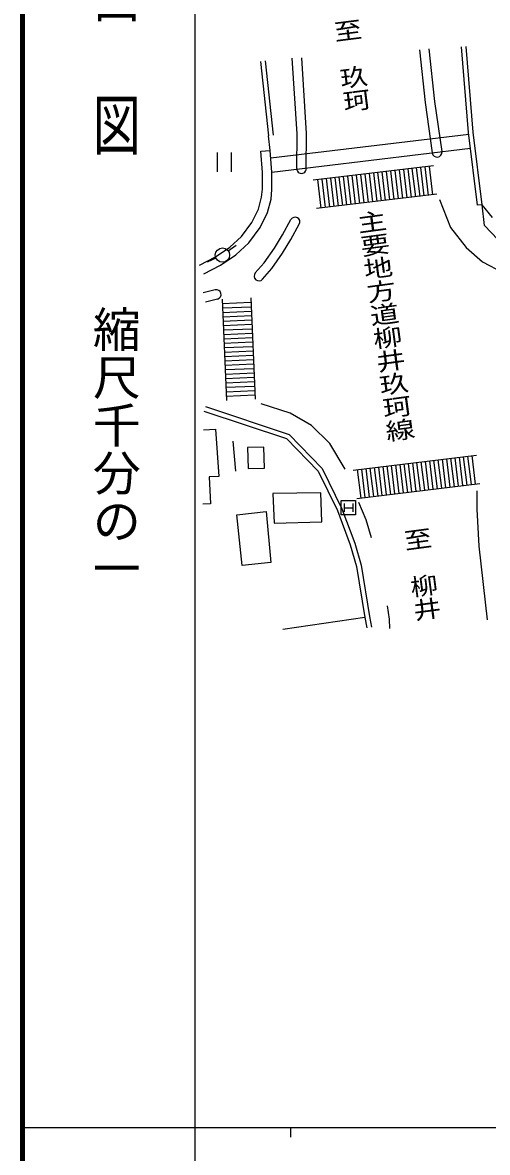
# Model space of a CAD drawing. Units: millimetres, scale not verified. Extents: x 40000 to 680000, y 20000 to 380000.
# Drawn here: x 40000 to 88570, y 202409 to 320601 of the extents above; entities that cross this region are included whole.
import ezdxf
from ezdxf.enums import TextEntityAlignment as Align

# ---------------------------------------------------------------- set-up
doc = ezdxf.new("R2010")
doc.units = ezdxf.units.MM
doc.header["$LTSCALE"] = 1000
for name, color, linetype, lineweight in [('M-BGD', 7, 'Continuous', 25), ('M-BGD-EXST', 7, 'Continuous', 25), ('M-TTL', 2, 'Continuous', 140), ('M-TTL-BAND', 7, 'Continuous', 25)]:
    doc.layers.add(name, color=color, linetype=linetype, lineweight=lineweight)
doc.layers.add('M-BMK-HTXT', color=7, linetype='Continuous')
doc.styles.add('@ＭＳ ゴシック', font='')
doc.styles.get('@ＭＳ ゴシック').set_extended_font_data('@MS Gothic')

# ---------------------------------------------------------------- blocks, each defined once
blk = doc.blocks.new('1726[4601][2779]')
at = {"color": 7, "linetype": 'Continuous', "lineweight": 25}
for p, q in [((-0.75, -0.75), (-0.75, 0.75)), ((-0.75, 0.75), (0.75, 0.75)), ((-0.45, 0.45), (-0.45, -0.45)), ((-0.45, 0), (0.45, 0)), ((0.45, 0.45), (0.45, -0.45)), ((0.75, 0.75), (0.75, -0.75)), ((0.75, -0.75), (-0.75, -0.75))]:
    blk.add_line(p, q, dxfattribs=at)

msp = doc.modelspace()

# ---------------------------------------------------------------- linework, layer by layer
at = {"layer": 'M-BGD'}
for p, q in [((86599, 309096), (85850, 318054)), ((87096, 309147), (86348, 318095)), ((68679, 308970), (68172, 316864)), ((69679, 308998), (69170, 316928)), ((81470, 317736), (82068, 312230)), ((82464, 317844), (83061, 312354)), ((64861, 316539), (65699, 308758)), ((65358, 316593), (66196, 308812)), ((82068, 312230), (82817, 306963)), ((83061, 312354), (83807, 307103)), ((65878, 307232), (65699, 308758)), ((65940, 306454), (86618, 308938)), ((68649, 305325), (68679, 308970)), ((69649, 305317), (69679, 308998)), ((87527, 301486), (86599, 309096)), ((88024, 301546), (87096, 309147)), ((66058, 304958), (86800, 307449)), ((60317, 306998), (60317, 304998)), ((61837, 304998), (61837, 306998)), ((64881, 307153), (65878, 307232)), ((65058, 304918), (64881, 307153)), ((66058, 304958), (65878, 307232)), ((66058, 303132), (66058, 304958)), ((82936, 305616), (70367, 304120)), ((77549, 304975), (77904, 301996)), ((77998, 305028), (78353, 302049)), ((78447, 305082), (78802, 302103)), ((78896, 305135), (79251, 302156)), ((79345, 305189), (79700, 302210)), ((79794, 305242), (80149, 302263)), ((80243, 305295), (80597, 302316)), ((80692, 305349), (81046, 302370)), ((81141, 305402), (81495, 302423)), ((81590, 305456), (81944, 302477)), ((82038, 305509), (82393, 302530)), ((82487, 305563), (82842, 302584)), ((65058, 303178), (65058, 304918)), ((70816, 304173), (71171, 301194)), ((71265, 304227), (71620, 301248)), ((71714, 304280), (72068, 301301)), ((72163, 304334), (72517, 301355)), ((72612, 304387), (72966, 301408)), ((73061, 304440), (73415, 301461)), ((73509, 304494), (73864, 301515)), ((73958, 304547), (74313, 301568)), ((74407, 304601), (74762, 301622)), ((74856, 304654), (75211, 301675)), ((75305, 304708), (75660, 301729)), ((75754, 304761), (76109, 301782)), ((76203, 304814), (76557, 301836)), ((76652, 304868), (77006, 301889)), ((77101, 304921), (77455, 301942)), ((64980, 302325), (65058, 303178)), ((65968, 302145), (66058, 303132)), ((83291, 302637), (70722, 301141)), ((64639, 301091), (64980, 302325)), ((65579, 300738), (65968, 302145)), ((83581, 302079), (84703, 299180)), ((88024, 301546), (87527, 301486)), ((89119, 300202), (88024, 301546)), ((88257, 299367), (88024, 301546)), ((63971, 299701), (64639, 301091)), ((64831, 299182), (65579, 300738)), ((62885, 298235), (63971, 299701)), ((63634, 297566), (64831, 299182)), ((67167, 298399), (68040, 299986)), ((68043, 297917), (68916, 299503)), ((84703, 299180), (86340, 297076)), ((88257, 299367), (89659, 297918)), ((61664, 297096), (62885, 298235)), ((66306, 297019), (67167, 298399)), ((67155, 296491), (68043, 297917)), ((60162, 296094), (61664, 297096)), ((61495, 296719), (62306, 297304)), ((62287, 296309), (63634, 297566)), ((65242, 295474), (66306, 297019)), ((86340, 297076), (88070, 295580)), ((58476, 295222), (60162, 296094)), ((60205, 295967), (59297, 295548)), ((60671, 295232), (62287, 296309)), ((66034, 294861), (67155, 296491)), ((88070, 295580), (90174, 294458)), ((58935, 294334), (60671, 295232)), ((64319, 294410), (65242, 295474)), ((65074, 293755), (66034, 294861)), ((60122, 292643), (58865, 292320)), ((60370, 291674), (59113, 291352)), ((60837, 291671), (61308, 281068)), ((60858, 291210), (63855, 291343)), ((60878, 290749), (63875, 290882)), ((63834, 291804), (64305, 281201)), ((60899, 290288), (63896, 290421)), ((60919, 289827), (63916, 289960)), ((60939, 289366), (63937, 289499)), ((60960, 288905), (63957, 289038)), ((60980, 288444), (63977, 288577)), ((61001, 287983), (63998, 288116)), ((61021, 287522), (64018, 287655)), ((61042, 287061), (64039, 287194)), ((61062, 286600), (64059, 286733)), ((61083, 286139), (64080, 286272)), ((61103, 285678), (64100, 285811)), ((61124, 285217), (64121, 285350)), ((61144, 284756), (64141, 284889)), ((61165, 284295), (64162, 284428)), ((61185, 283834), (64182, 283967)), ((61205, 283373), (64203, 283506)), ((61226, 282912), (64223, 283045)), ((61246, 282451), (64243, 282584)), ((61267, 281990), (64264, 282123)), ((61287, 281529), (64284, 281662)), ((59114, 280441), (67857, 277516)), ((67950, 279754), (64941, 280733)), ((58955, 279967), (67582, 277081)), ((70199, 278448), (67950, 279754)), ((58892, 277991), (60147, 278085)), ((60147, 278085), (60523, 273128)), ((72121, 276562), (70199, 278448)), ((61967, 276799), (62249, 273661)), ((67582, 277081), (70876, 273661)), ((67857, 277516), (71290, 273953)), ((65198, 276171), (63504, 276136)), ((63504, 276136), (63567, 273944)), ((65261, 273975), (65198, 276171)), ((73717, 273878), (72121, 276562)), ((74560, 273785), (87422, 275353)), ((78471, 271239), (78108, 274217)), ((78915, 271293), (78552, 274271)), ((79358, 271347), (78995, 274325)), ((79802, 271402), (79439, 274379)), ((80245, 271456), (79882, 274434)), ((80689, 271510), (80326, 274488)), ((81133, 271564), (80769, 274542)), ((81576, 271618), (81213, 274596)), ((82020, 271672), (81656, 274650)), ((82463, 271726), (82100, 274704)), ((82907, 271780), (82543, 274758)), ((83350, 271834), (82987, 274812)), ((83794, 271888), (83431, 274866)), ((84237, 271942), (83874, 274920)), ((84681, 271997), (84318, 274974)), ((85124, 272051), (84761, 275029)), ((85568, 272105), (85205, 275083)), ((86011, 272159), (85648, 275137)), ((86455, 272213), (86092, 275191)), ((86898, 272267), (86535, 275245)), ((87342, 272321), (86979, 275299)), ((60523, 273128), (59488, 273065)), ((59488, 273065), (59645, 270242)), ((63567, 273944), (65261, 273975)), ((70876, 273661), (72915, 269552)), ((71290, 273953), (73375, 269750)), ((75367, 270861), (75003, 273839)), ((75810, 270915), (75447, 273893)), ((76254, 270969), (75891, 273947)), ((76697, 271023), (76334, 274001)), ((77141, 271077), (76778, 274055)), ((77584, 271131), (77221, 274109)), ((78028, 271185), (77665, 274163)), ((74923, 270807), (87785, 272375)), ((71158, 271403), (66139, 271340)), ((66139, 271340), (66273, 268233)), ((71253, 268391), (71158, 271403)), ((87464, 271629), (87464, 269707)), ((59645, 270242), (58829, 270211)), ((72915, 269552), (74233, 265975)), ((73375, 269750), (74708, 266132)), ((75894, 268582), (75132, 270396)), ((87464, 269707), (87682, 265826)), ((62390, 269111), (65449, 269458)), ((62939, 263811), (62390, 269111)), ((65449, 269458), (65951, 264124)), ((66273, 268233), (71253, 268391)), ((76474, 266696), (75894, 268582)), ((74233, 265975), (74892, 263717)), ((74708, 266132), (75380, 263828)), ((87682, 265826), (88552, 258136)), ((65951, 264124), (62939, 263811)), ((74892, 263717), (75770, 258383)), ((75380, 263828), (76263, 258468)), ((78324, 258209), (78142, 259587)), ((75770, 258383), (67189, 257117)), ((75770, 258383), (75958, 257285)), ((76263, 258468), (76451, 257370)), ((78360, 257229), (78324, 258209))]:
    msp.add_line(p, q, dxfattribs=at)
msp.add_circle((60886, 296281), 750, dxfattribs=at)
for centre, start, end in [((83312, 307033), 188.08453, 8.08452), ((69149, 305321), 179.53418, 359.53419), ((68478, 299745), 331.16904, 151.16904), ((64696, 294083), 139.02826, 319.02826), ((60246, 292158), 284.38141, 104.38141)]:
    msp.add_arc(centre, 500, start, end, dxfattribs=at)
at = {"layer": 'M-TTL'}
msp.add_line((40000, 380000), (40000, 20000), dxfattribs=at)
at = {"layer": 'M-TTL-BAND'}
for p, q in [((58000, 370000), (58000, 20000)), ((40000, 205000), (579000, 205000)), ((68000, 205000), (68000, 204000))]:
    msp.add_line(p, q, dxfattribs=at)

# ---------------------------------------------------------------- block references
at = {"layer": 'M-BGD-EXST', "xscale": 1000, "yscale": 1000}
msp.add_blockref('1726[4601][2779]', (74047, 269856), dxfattribs=at)

# ---------------------------------------------------------------- texts
at = {"layer": 'M-BMK-HTXT', "style": '@ＭＳ ゴシック'}
for s, height, rotation, width, p in [('至\u3000玖珂', 2118, 277.2, 0.85, (73794, 321005)), ('主要地方道柳井玖珂線', 2238, 277.7, 0.8, (76306, 300982)), ('至\u3000柳井', 2118, 277.6, 0.85, (81102, 267785))]:
    msp.add_text(s, height=height, rotation=rotation, dxfattribs=dict(at, width=width)).set_placement(p, align=Align.MIDDLE_LEFT)
at = {"layer": 'M-TTL-BAND', "style": '@ＭＳ ゴシック', "width": 1.4}
msp.add_text('平  面  図', height=3666, rotation=270, dxfattribs=at).set_placement((49777, 306475), align=Align.MIDDLE_RIGHT)
at = {"layer": 'M-TTL-BAND', "style": '@ＭＳ ゴシック'}
msp.add_text('縮尺千分の一', height=3666, rotation=270, dxfattribs=at).set_placement((49777, 261030), align=Align.MIDDLE_RIGHT)

doc.saveas('drawing.dxf')
